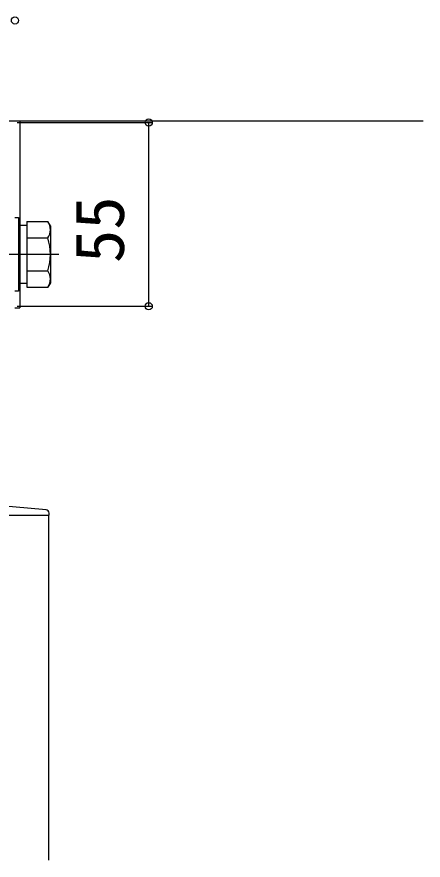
# Model space of a CAD drawing. Units: millimetres, scale not verified. Extents: x -875 to 875, y -1304 to 1297.
# Drawn here: x -432.6 to -311.1, y -758.9 to -506.6 of the extents above; entities that cross this region are included whole.
import ezdxf
from ezdxf.enums import TextEntityAlignment as Align

# ---------------------------------------------------------------- set-up
doc = ezdxf.new("R2010")
doc.units = ezdxf.units.MM
doc.header["$LTSCALE"] = 8
for name, color, linetype in [('0-4_YKK_12', 2, 'Continuous'), ('0-5_YKK_13', 4, 'Continuous'), ('0-7_YKK_D', 6, 'Continuous')]:
    doc.layers.add(name, color=color, linetype=linetype)
doc.styles.add('ＭＳ ゴシック', font='')
doc.styles.get('ＭＳ ゴシック').set_extended_font_data('MS Gothic')

msp = doc.modelspace()

# ---------------------------------------------------------------- linework, layer by layer
at = {"layer": '0-4_YKK_12'}
for p, q in [((-433.201, -537.664), (-311.131, -537.664)), ((-423.201, -655.703), (-423.201, -758.93)), ((-423.201, -655.703), (-423.201, -758.93))]:
    msp.add_line(p, q, dxfattribs=at)
at = {"layer": '0-5_YKK_13'}
for p, q in [((-458.201, -537.7), (-431.701, -537.7)), ((-431.701, -537.7), (-431.701, -593.7)), ((-432.101, -568.914), (-429.601, -568.914)), ((-429.601, -567.849), (-423.36, -567.849)), ((-429.601, -567.849), (-429.601, -587.479)), ((-422.601, -569.164), (-423.36, -567.849)), ((-422.601, -569.164), (-422.601, -586.164)), ((-429.601, -572.757), (-423.36, -572.757)), ((-420.101, -577.664), (-462.101, -577.664)), ((-429.601, -582.572), (-423.36, -582.572)), ((-429.601, -586.414), (-432.101, -586.414)), ((-429.601, -587.479), (-423.36, -587.479)), ((-422.601, -586.164), (-423.36, -587.479)), ((-433.201, -593.7), (-431.701, -593.7)), ((-423.914, -654.122), (-439.162, -652.789))]:
    msp.add_line(p, q, dxfattribs=at)
for points in [[(-433.201, -566.664), (-432.101, -566.664), (-432.101, -588.664), (-433.201, -588.664)], [(-439.201, -655.703), (-423.001, -655.703), (-423.001, -655.118)]]:
    msp.add_lwpolyline(points, dxfattribs=at)
for centre, radius, start, end in [((-426.946, -570.303), 4.345, 325.61575, 34.38425), ((-438.842, -577.664), 16.241, 342.41205, 17.58795), ((-426.946, -585.026), 4.345, 325.61575, 34.38425), ((-424.001, -655.118), 1, 0, 85.00284)]:
    msp.add_arc(centre, radius, start, end, dxfattribs=at)
at = {"layer": '0-7_YKK_D'}
for p, q in [((-432.501, -538.2), (-392.201, -538.2)), ((-393.201, -593.2), (-393.201, -538.2)), ((-432.501, -593.2), (-392.201, -593.2))]:
    msp.add_line(p, q, dxfattribs=at)
for centre in [(-433.201, -507.664), (-393.201, -538.2), (-393.201, -593.2)]:
    msp.add_circle(centre, 1.075, dxfattribs=at)

# ---------------------------------------------------------------- texts
at = {"layer": '0-7_YKK_D', "style": 'ＭＳ ゴシック'}
msp.add_text('55', height=14.66, rotation=90, dxfattribs=at).set_placement((-396.201, -580.246), align=Align.BOTTOM_LEFT)

doc.saveas('drawing.dxf')
